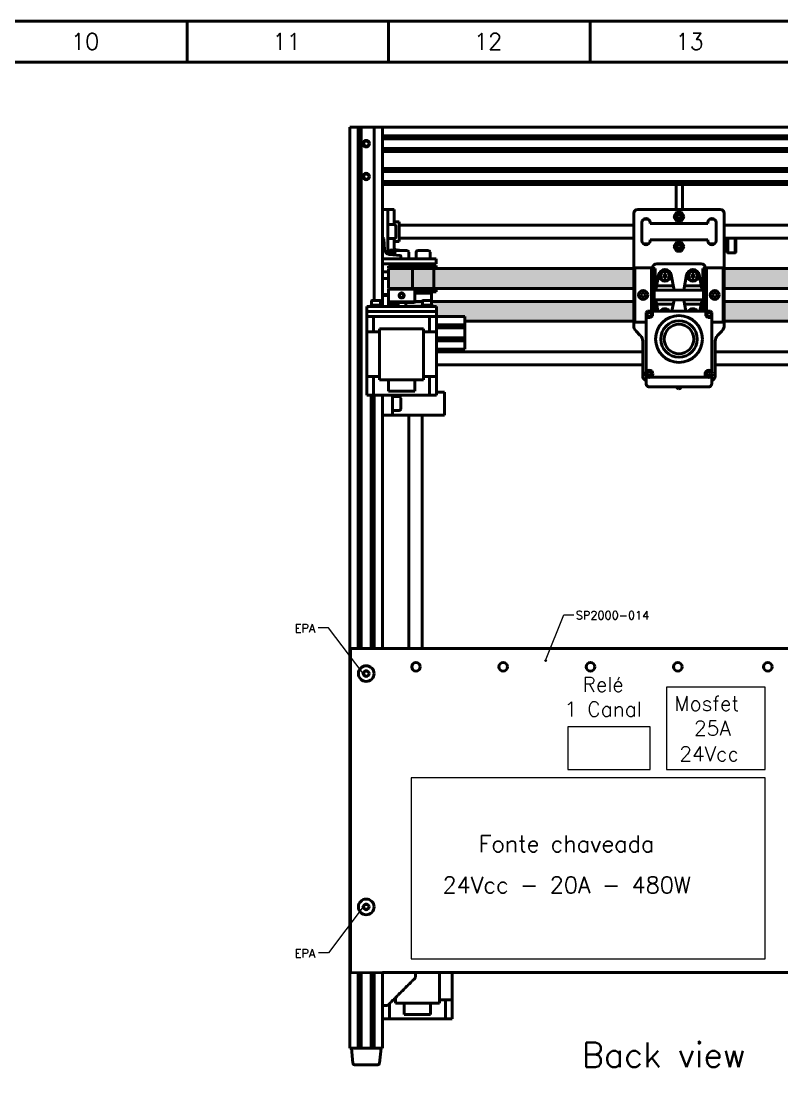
# Model space of a CAD drawing. Extents: x 21664 to 23500, y -5995 to -4166.
# Drawn here: x 22787 to 23249, y -5333 to -4688 of the extents above; entities that cross this region are included whole.
import ezdxf

# ---------------------------------------------------------------- set-up
doc = ezdxf.new("R2010")
doc.units = 0
doc.linetypes.add('DASHED', pattern=[19.05, 12.7, -6.35])
for name, color, linetype, lineweight in [('Cooler', 7, 'Continuous', 50), ('Extrusora', 4, 'Continuous', 50), ('Fixação e Transmissão', 5, 'Continuous', 50), ('Guias', 30, 'Continuous', 50), ('Hotend', 4, 'Continuous', 50), ('Linha tracejada', 254, 'DASHED', 15), ('Perfis e Cantoneiras', 2, 'Continuous', 50), ('Peças Usinadas', 120, 'Continuous', 50)]:
    doc.layers.add(name, color=color, linetype=linetype, lineweight=lineweight)
for name, color, linetype in [('Cotas', 90, 'Continuous'), ('Eletrônico', 7, 'Continuous'), ('Hachura', 9, 'Continuous')]:
    doc.layers.add(name, color=color, linetype=linetype)
doc.layers.add('Motores', color=7, linetype='Continuous', lineweight=50, true_color=0x55ff00)
doc.styles.get("Standard").update_dxf_attribs({"font": 'romans.shx'})

msp = doc.modelspace()

# ---------------------------------------------------------------- hatches: boundary and pattern name
at = {"layer": 'Cotas'}
h = msp.add_hatch(color=256, dxfattribs=at)
h.dxf.hatch_style = 1
h.paths.add_polyline_path([(23106.03, -5076.5, -0.241174), (23105.84, -5076.87, -0.611378), (23105.11, -5076.5, -1), (23106.03, -5076.5)])
h = msp.add_hatch(color=256, dxfattribs=at)
h.dxf.hatch_style = 1
h.paths.add_polyline_path([(22994.21, -5084.38, 0.241174), (22994.4, -5084.75, 0.611378), (22995.13, -5084.38, 1), (22994.21, -5084.38)])
h = msp.add_hatch(color=256, dxfattribs=at)
h.dxf.hatch_style = 1
h.paths.add_polyline_path([(22994.21, -5226.19, -0.241174), (22994.4, -5225.82, -0.611378), (22995.13, -5226.19, -1), (22994.21, -5226.19)])
at = {"layer": 'Peças Usinadas'}
h = msp.add_hatch(color=2, dxfattribs=at)
h.dxf.hatch_style = 1
h.paths.add_polyline_path([(23024.68, -4838.19), (23024.59, -4838.19), (23024.58, -4838.19), (23024.45, -4838.19), (23024.17, -4838.19), (23023.73, -4838.19), (23023.18, -4838.19), (23023.16, -4838.19), (23022.45, -4838.19), (23021.66, -4838.19), (23021.05, -4838.19), (23020.75, -4838.19), (23019.81, -4838.19), (23019.47, -4838.19), (23018.79, -4838.19), (23017.79, -4838.19), (23017.76, -4838.19), (23017.04, -4838.19), (23016.76, -4838.19), (23015.8, -4838.19), (23015.42, -4838.19), (23014.86, -4838.19), (23014.03, -4838.19), (23013.27, -4838.19), (23012.66, -4838.19), (23012.16, -4838.19), (23011.82, -4838.19), (23011.62, -4838.19), (23011.59, -4838.19), (23010.09, -4838.19), (23010.09, -4840.07), (23010.09, -4844.19), (23010.09, -4850.19), (23011.59, -4850.19), (23011.62, -4850.19), (23011.82, -4850.19), (23012.16, -4850.19), (23012.66, -4850.19), (23013.27, -4850.19), (23015.42, -4850.19), (23015.8, -4850.19), (23016.76, -4850.19), (23017.04, -4850.19), (23017.76, -4850.19), (23017.79, -4850.19), (23018.79, -4850.19), (23019.47, -4850.19), (23019.81, -4850.19), (23020.75, -4850.19), (23021.05, -4850.19), (23021.66, -4850.19), (23022.45, -4850.19), (23023.16, -4850.19), (23023.18, -4850.19), (23023.73, -4850.19), (23024.17, -4850.19), (23024.45, -4850.19), (23024.58, -4850.19), (23024.59, -4850.19), (23024.68, -4850.19), (23024.68, -4838.19)])
h = msp.add_hatch(color=50, dxfattribs=at)
h.dxf.hatch_style = 1
h.paths.add_polyline_path([(23024.68, -4838.19), (23023.18, -4838.19), (23023.18, -4850.19), (23024.68, -4850.19), (23024.68, -4838.19)])
h = msp.add_hatch(color=2, dxfattribs=at)
h.dxf.hatch_style = 1
h.paths.add_polyline_path([(23037.68, -4838.19), (23026.09, -4838.19), (23024.68, -4838.19), (23024.68, -4850.19), (23037.68, -4850.19), (23037.68, -4838.19)])
h = msp.add_hatch(color=50, dxfattribs=at)
h.dxf.hatch_style = 1
h.paths.add_polyline_path([(23159.09, -4838.19), (23037.68, -4838.19), (23037.68, -4850.19), (23159.09, -4850.19), (23159.09, -4838.19)])
h = msp.add_hatch(color=2, dxfattribs=at)
h.dxf.hatch_style = 1
h.paths.add_polyline_path([(23159.84, -4838.19), (23159.09, -4838.19), (23159.09, -4850.19), (23159.84, -4850.19), (23159.84, -4838.19)])
h = msp.add_hatch(color=2, dxfattribs=at)
h.dxf.hatch_style = 1
h.paths.add_polyline_path([(23170.59, -4838.19), (23169.84, -4838.19), (23169.84, -4850.19), (23170.59, -4850.19), (23170.59, -4838.19)])
h = msp.add_hatch(color=2, dxfattribs=at)
h.dxf.hatch_style = 1
h.paths.add_polyline_path([(23172.09, -4838.19), (23170.59, -4838.19), (23170.59, -4850.19), (23172.09, -4850.19), (23172.09, -4838.19)])
h = msp.add_hatch(color=2, dxfattribs=at)
h.dxf.hatch_style = 1
h.paths.add_polyline_path([(23202.59, -4838.19), (23201.09, -4838.19), (23201.09, -4850.19), (23202.59, -4850.19), (23202.59, -4838.19)])
h = msp.add_hatch(color=2, dxfattribs=at)
h.dxf.hatch_style = 1
h.paths.add_polyline_path([(23203.34, -4838.19), (23202.59, -4838.19), (23202.59, -4850.19), (23203.34, -4850.19), (23203.34, -4838.19)])
h = msp.add_hatch(color=2, dxfattribs=at)
h.dxf.hatch_style = 1
h.paths.add_polyline_path([(23214.09, -4838.19), (23213.34, -4838.19), (23213.34, -4850.19), (23214.09, -4850.19), (23214.09, -4838.19)])
h = msp.add_hatch(color=2, dxfattribs=at)
h.dxf.hatch_style = 1
h.paths.add_polyline_path([(23336.99, -4838.19), (23214.09, -4838.19), (23214.09, -4850.19), (23336.99, -4850.19), (23336.99, -4838.19)])
h = msp.add_hatch(color=256, dxfattribs=at)
h.dxf.hatch_style = 1
h.paths.add_polyline_path([(23016.09, -4858.69), (23010.39, -4858.69), (23010.18, -4858.48), (23010.18, -4861.19), (23015.59, -4861.19), (23015.59, -4860.97, 0.107793), (23016.09, -4858.69)])
h = msp.add_hatch(color=256, dxfattribs=at)
h.dxf.hatch_style = 1
h.paths.add_polyline_path([(23030.84, -4858.19), (23026.18, -4858.19), (23026.09, -4858.19), (23026.09, -4858.39), (23025.79, -4858.69), (23020.59, -4858.68), (23020.59, -4858.74), (23020.59, -4861.19), (23030.49, -4861.19), (23030.49, -4860.49), (23030.84, -4860.49), (23030.84, -4858.19)])
h = msp.add_hatch(color=256, dxfattribs=at)
h.dxf.hatch_style = 1
h.paths.add_polyline_path([(23159.09, -4858.19), (23036.34, -4858.19), (23036.34, -4860.49), (23036.69, -4860.49), (23036.69, -4861.19), (23039.24, -4861.19), (23039.24, -4864.19), (23039.24, -4867.19), (23056.59, -4867.19), (23056.59, -4870.19), (23159.09, -4870.19), (23159.09, -4858.19)])
h = msp.add_hatch(color=256, dxfattribs=at)
h.dxf.hatch_style = 1
h.paths.add_polyline_path([(23159.84, -4858.19), (23159.09, -4858.19), (23159.09, -4870.19), (23159.84, -4870.19), (23159.84, -4858.19)])
h = msp.add_hatch(color=256, dxfattribs=at)
h.dxf.hatch_style = 1
h.paths.add_polyline_path([(23170.59, -4858.19), (23169.84, -4858.19), (23169.84, -4864.11), (23170.44, -4864.11), (23170.59, -4864.11), (23170.59, -4858.19)])
h = msp.add_hatch(color=256, dxfattribs=at)
h.dxf.hatch_style = 1
h.paths.add_polyline_path([(23172.09, -4858.19), (23170.59, -4858.19), (23170.59, -4864.11), (23172.09, -4864.11), (23172.09, -4858.19)])
h = msp.add_hatch(color=256, dxfattribs=at)
h.dxf.hatch_style = 1
h.paths.add_polyline_path([(23202.59, -4858.19), (23201.09, -4858.19), (23201.09, -4864.11), (23202.59, -4864.11), (23202.59, -4858.19)])
h = msp.add_hatch(color=256, dxfattribs=at)
h.dxf.hatch_style = 1
h.paths.add_polyline_path([(23203.34, -4858.19), (23202.59, -4858.19), (23202.59, -4864.11), (23202.93, -4864.11), (23203.34, -4864.11), (23203.34, -4858.19)])
h = msp.add_hatch(color=256, dxfattribs=at)
h.dxf.hatch_style = 1
h.paths.add_polyline_path([(23214.09, -4858.19), (23213.34, -4858.19), (23213.34, -4870.19), (23214.09, -4870.19), (23214.09, -4858.19)])
h = msp.add_hatch(color=256, dxfattribs=at)
h.dxf.hatch_style = 1
h.paths.add_polyline_path([(23335.49, -4858.19), (23214.09, -4858.19), (23214.09, -4870.19), (23285.79, -4870.19), (23335.49, -4870.19), (23335.49, -4858.19)])

# ---------------------------------------------------------------- linework, layer by layer
at = {"layer": 'Cooler'}
for p, q in [((23166.59, -4864.91), (23167.39, -4864.11)), ((23166.59, -4864.91), (23166.59, -4901.02)), ((23166.59, -4867.96), (23169.34, -4867.96)), ((23167.39, -4864.11), (23205.79, -4864.11)), ((23169.34, -4867.96), (23170.44, -4866.86)), ((23170.44, -4866.86), (23170.44, -4864.11)), ((23202.93, -4866.86), (23202.93, -4864.11)), ((23204.03, -4867.96), (23202.93, -4866.86)), ((23206.59, -4867.96), (23204.03, -4867.96)), ((23205.79, -4864.11), (23206.59, -4864.91)), ((23206.59, -4864.91), (23206.59, -4901.02)), ((23166.59, -4900.26), (23167.35, -4900.26)), ((23206.59, -4900.26), (23205.83, -4900.26)), ((23166.59, -4903.35), (23166.59, -4908.11)), ((23169.68, -4904.11), (23203.5, -4904.11)), ((23170.44, -4903.35), (23170.44, -4904.11)), ((23202.93, -4903.62), (23202.93, -4904.11)), ((23206.59, -4903.35), (23206.59, -4908.11)), ((23168.59, -4910.11), (23204.59, -4910.11))]:
    msp.add_line(p, q, dxfattribs=at)
for centre, radius in [((23168.51, -4866.04), 1.32), ((23186.59, -4880.97), 14.22), ((23204.85, -4866.04), 1.32), ((23186.59, -4880.97), 11.09), ((23186.59, -4880.97), 8.93)]:
    msp.add_circle(centre, radius, dxfattribs=at)
for centre, start, end in [((23168.59, -4908.11), 180, 270), ((23204.59, -4908.11), 270, 360)]:
    msp.add_arc(centre, 2, start, end, dxfattribs=at)
at = {"layer": 'Cotas'}
for p, q in [((23105.57, -5076.5), (23116.55, -5048.58)), ((23116.55, -5048.58), (23122.72, -5048.58)), ((22973.69, -5056.46), (22967.51, -5056.46)), ((22994.67, -5084.38), (22973.69, -5056.46)), ((22994.67, -5226.19), (22973.69, -5254.12)), ((22973.69, -5254.12), (22967.52, -5254.12))]:
    msp.add_line(p, q, dxfattribs=at)
for centre in [(23105.57, -5076.5), (22994.67, -5084.38), (22994.67, -5226.19)]:
    msp.add_circle(centre, 0.458, dxfattribs=at)
at = {"layer": 'Eletrônico', "flags": 128}
for points in [[(23179, -5142.69), (23239, -5142.69), (23239, -5092.69), (23179, -5092.69)], [(23119, -5142.69), (23169, -5142.69), (23169, -5116.69), (23119, -5116.69)], [(23239, -5257.69), (23239, -5147.69), (23024, -5147.69), (23024, -5257.69)]]:
    msp.add_lwpolyline(points, close=True, dxfattribs=at)
at = {"layer": 'Extrusora'}
for p, q in [((23214.59, -4822.09), (23214.09, -4825.71)), ((23214.97, -4821.95), (23214.34, -4826.56)), ((23214.86, -4822.78), (23214.49, -4822.78)), ((23215.92, -4822.09), (23215.28, -4826.7)), ((23215.92, -4822.78), (23215.82, -4822.78)), ((23215.94, -4823.88), (23215.94, -4819.69)), ((23216.22, -4819.69), (23216.22, -4823.88)), ((23220.81, -4819.69), (23220.81, -4823.88)), ((23221.09, -4819.69), (23221.09, -4823.88)), ((23214.55, -4824.98), (23214.19, -4824.98)), ((23215.92, -4824.98), (23215.52, -4824.98)), ((23215.94, -4823.88), (23215.94, -4828.32)), ((23215.94, -4828.32), (23216.22, -4828.6)), ((23216.22, -4828.6), (23216.22, -4823.88)), ((23216.22, -4828.6), (23220.81, -4828.6)), ((23220.81, -4828.6), (23220.81, -4823.88)), ((23220.81, -4828.6), (23221.09, -4828.32)), ((23221.09, -4828.32), (23221.09, -4823.88))]:
    msp.add_line(p, q, dxfattribs=at)
for centre, start, end in [((23214.13, -4821.95), 342.91172, 94.78549), ((23215.46, -4821.95), 342.91172, 179.67832), ((23214.8, -4826.7), 163.09122, 0.05969)]:
    msp.add_arc(centre, 0.482, start, end, dxfattribs=at)
at = {"layer": 'Fixação e Transmissão'}
for p, q in [((22995.72, -4760.69), (22994.85, -4762.19)), ((22995.72, -4763.69), (22994.85, -4762.19)), ((22997.45, -4760.69), (22998.32, -4762.19)), ((22997.45, -4763.69), (22998.32, -4762.19)), ((22995.72, -4780.69), (22994.85, -4782.19)), ((22995.72, -4783.69), (22994.85, -4782.19)), ((22997.45, -4780.69), (22998.32, -4782.19)), ((22997.45, -4783.69), (22998.32, -4782.19)), ((23013.68, -4802.19), (23006.59, -4802.19)), ((23009.68, -4802.19), (23009.68, -4829.36)), ((23013.68, -4802.19), (23013.68, -4811.44)), ((23016.68, -4809.69), (23013.68, -4809.69)), ((23016.68, -4809.69), (23016.68, -4821.69)), ((23185, -4803.83), (23183.41, -4806.59)), ((23185, -4809.34), (23183.41, -4806.59)), ((23185, -4809.34), (23185, -4809.34)), ((23188.17, -4803.83), (23189.76, -4806.59)), ((23188.17, -4809.34), (23189.76, -4806.59)), ((23009.68, -4811.44), (23013.68, -4811.44)), ((23014.68, -4812.44), (23014.68, -4818.94)), ((23013.68, -4819.94), (23009.68, -4819.94)), ((23013.68, -4819.94), (23013.68, -4826.49)), ((23016.68, -4821.69), (23013.68, -4821.69)), ((23185, -4822.03), (23183.41, -4824.79)), ((23185, -4822.03), (23185, -4822.03)), ((23188.17, -4822.03), (23189.76, -4824.79)), ((23011.03, -4826.89), (23010.6, -4827.13)), ((23010.6, -4827.13), (23010.6, -4829.54)), ((23016.53, -4826.89), (23011.03, -4826.89)), ((23011.03, -4826.89), (23012.19, -4827.13)), ((23012.19, -4827.13), (23013.78, -4826.89)), ((23012.19, -4827.13), (23012.19, -4829.54)), ((23012.78, -4826.49), (23012.38, -4826.89)), ((23014.78, -4826.49), (23012.78, -4826.49)), ((23015.36, -4827.13), (23013.78, -4826.89)), ((23013.93, -4828.19), (23013.93, -4829.86)), ((23014.78, -4826.49), (23015.18, -4826.89)), ((23021.43, -4827.19), (23014.93, -4827.19)), ((23016.53, -4826.89), (23015.36, -4827.13)), ((23015.36, -4827.13), (23015.36, -4827.19)), ((23016.53, -4826.89), (23016.95, -4827.13)), ((23016.95, -4827.13), (23016.95, -4827.19)), ((23022.43, -4832.19), (23022.43, -4828.19)), ((23026.93, -4828.19), (23026.93, -4832.19)), ((23034.43, -4827.19), (23027.93, -4827.19)), ((23035.43, -4832.19), (23035.43, -4828.19)), ((23185, -4827.54), (23183.41, -4824.79)), ((23188.17, -4827.54), (23189.76, -4824.79)), ((23011.63, -4829.66), (23012.19, -4829.54)), ((23012.19, -4829.54), (23013.78, -4829.79)), ((23013.93, -4829.79), (23013.1, -4829.79)), ((23013.93, -4829.76), (23013.78, -4829.79)), ((23017.68, -4832.19), (23022.43, -4832.19)), ((23026.93, -4832.19), (23035.43, -4832.19)), ((23006.59, -4840.07), (23010.09, -4840.07)), ((23010.09, -4837.69), (23010.09, -4836.69)), ((23011.59, -4837.69), (23011.59, -4838.19)), ((23011.62, -4837.69), (23011.62, -4838.19)), ((23011.82, -4837.69), (23011.82, -4838.19)), ((23012.16, -4837.69), (23012.16, -4838.19)), ((23012.66, -4837.69), (23012.66, -4838.19)), ((23013.27, -4837.69), (23013.27, -4838.19)), ((23014.03, -4837.69), (23014.03, -4838.19)), ((23014.86, -4837.69), (23014.86, -4838.19)), ((23015.42, -4837.69), (23015.42, -4838.19)), ((23015.8, -4837.69), (23015.8, -4838.19)), ((23016.76, -4837.69), (23016.76, -4838.19)), ((23017.04, -4837.69), (23017.04, -4838.19)), ((23017.76, -4837.69), (23017.76, -4838.19)), ((23017.79, -4837.69), (23017.79, -4838.19)), ((23018.79, -4837.69), (23018.79, -4838.19)), ((23019.47, -4837.69), (23019.47, -4838.19)), ((23019.81, -4837.69), (23019.81, -4838.19)), ((23020.75, -4837.69), (23020.75, -4838.19)), ((23021.05, -4837.69), (23021.05, -4838.19)), ((23021.66, -4837.69), (23021.66, -4838.19)), ((23022.45, -4837.69), (23022.45, -4838.19)), ((23023.18, -4836.69), (23023.18, -4836.19)), ((23023.73, -4837.69), (23023.73, -4838.19)), ((23024.17, -4837.69), (23024.17, -4838.19)), ((23024.45, -4837.69), (23024.45, -4838.19)), ((23024.58, -4837.69), (23024.58, -4838.19)), ((23024.59, -4837.69), (23024.59, -4838.19)), ((23024.68, -4837.69), (23024.68, -4850.69)), ((23026.09, -4837.69), (23026.09, -4836.69)), ((23037.68, -4837.69), (23037.68, -4850.69)), ((23039.18, -4837.69), (23039.18, -4836.19)), ((23177.56, -4841.67), (23177.03, -4842.59)), ((23178.61, -4841.67), (23179.14, -4842.59)), ((23194.56, -4841.67), (23194.03, -4842.59)), ((23195.61, -4841.67), (23196.14, -4842.59)), ((23010.09, -4844.19), (23006.59, -4844.19)), ((23010.09, -4844.19), (23006.59, -4844.19)), ((23177.56, -4843.5), (23177.03, -4842.59)), ((23178.61, -4843.5), (23179.14, -4842.59)), ((23180.84, -4844.18), (23180.84, -4844.18)), ((23192.33, -4844.18), (23192.33, -4844.18)), ((23194.56, -4843.5), (23194.03, -4842.59)), ((23195.61, -4843.5), (23196.14, -4842.59)), ((23006.59, -4853.94), (23010.09, -4853.94)), ((23006.59, -4854.44), (23010.09, -4854.44)), ((23010.09, -4850.69), (23010.09, -4858.39)), ((23010.09, -4850.69), (23026.09, -4850.69)), ((23011.59, -4850.19), (23011.59, -4850.69)), ((23011.62, -4850.19), (23011.62, -4850.69)), ((23011.82, -4850.19), (23011.82, -4850.69)), ((23012.16, -4850.19), (23012.16, -4850.69)), ((23012.66, -4850.19), (23012.66, -4850.69)), ((23013.27, -4850.19), (23013.27, -4850.69)), ((23015.42, -4850.19), (23015.42, -4850.69)), ((23015.8, -4850.19), (23015.8, -4850.69)), ((23016.76, -4850.19), (23016.76, -4850.69)), ((23017.04, -4850.19), (23017.04, -4850.69)), ((23017.76, -4850.19), (23017.76, -4850.69)), ((23017.79, -4850.19), (23017.79, -4850.69)), ((23018.08, -4853.26), (23018.05, -4853.26)), ((23018.79, -4850.19), (23018.79, -4850.69)), ((23019.47, -4850.19), (23019.47, -4850.69)), ((23019.81, -4850.19), (23019.81, -4850.69)), ((23020.75, -4850.19), (23020.75, -4850.69)), ((23021.05, -4850.19), (23021.05, -4850.69)), ((23021.66, -4850.19), (23021.66, -4850.69)), ((23022.45, -4850.19), (23022.45, -4850.69)), ((23023.16, -4850.19), (23023.16, -4850.69)), ((23023.73, -4850.19), (23023.73, -4850.69)), ((23024.17, -4850.19), (23024.17, -4850.69)), ((23024.45, -4850.19), (23024.45, -4850.69)), ((23024.58, -4850.19), (23024.58, -4850.69)), ((23024.59, -4850.19), (23024.59, -4850.69)), ((23026.09, -4850.69), (23026.09, -4858.39)), ((23039.18, -4852.19), (23039.18, -4850.69)), ((23164.11, -4852.94), (23163.39, -4854.19)), ((23164.11, -4855.44), (23163.39, -4854.19)), ((23165.56, -4852.94), (23166.28, -4854.19)), ((23165.56, -4855.44), (23166.28, -4854.19)), ((23207.61, -4852.94), (23206.89, -4854.19)), ((23207.61, -4855.44), (23206.89, -4854.19)), ((23209.06, -4852.94), (23209.78, -4854.19)), ((23209.06, -4855.44), (23209.78, -4854.19)), ((23005.34, -4860.49), (22999.84, -4860.49)), ((23004.84, -4857.49), (23000.34, -4857.49)), ((23002.59, -4861.19), (23002.4, -4860.49)), ((23002.77, -4861.19), (23002.59, -4860.49)), ((23010.39, -4858.69), (23010.09, -4858.39)), ((23025.79, -4858.69), (23026.09, -4858.39)), ((23026.18, -4857.69), (23026.18, -4856.19)), ((23036.34, -4860.49), (23030.84, -4860.49)), ((23035.84, -4857.49), (23031.34, -4857.49)), ((23033.59, -4861.19), (23033.4, -4860.49)), ((23033.77, -4861.19), (23033.59, -4860.49)), ((23180.84, -4864.2), (23180.84, -4864.2)), ((23192.33, -4864.2), (23192.33, -4864.2)), ((23167.93, -4901.19), (23167.36, -4902.19)), ((23167.93, -4903.19), (23167.36, -4902.19)), ((23169.09, -4901.19), (23169.66, -4902.19)), ((23169.09, -4903.19), (23169.66, -4902.19)), ((23204.08, -4901.19), (23203.51, -4902.19)), ((23204.08, -4903.19), (23203.51, -4902.19)), ((23205.24, -4901.19), (23205.81, -4902.19)), ((23205.24, -4903.19), (23205.81, -4902.19)), ((23012.59, -4915.95), (23016.59, -4915.95)), ((23017.59, -4916.95), (23017.59, -4923.45)), ((23016.59, -4924.45), (23012.59, -4924.45)), ((22995.72, -5082.87), (22994.86, -5084.37)), ((22995.72, -5085.87), (22994.86, -5084.37)), ((22995.72, -5085.87), (22995.72, -5085.87)), ((22997.45, -5082.87), (22998.32, -5084.37)), ((22997.45, -5085.87), (22998.32, -5084.37)), ((22995.72, -5224.69), (22994.85, -5226.19)), ((22995.72, -5227.69), (22994.85, -5226.19)), ((22995.72, -5227.69), (22995.72, -5227.69)), ((22997.45, -5224.69), (22998.32, -5226.19)), ((22997.45, -5227.69), (22998.32, -5226.19))]:
    msp.add_line(p, q, dxfattribs=at)
at = {"layer": 'Fixação e Transmissão', "ltscale": 0.1}
for p, q in [((22997.45, -4760.69), (22995.72, -4760.69)), ((22997.45, -4763.69), (22995.72, -4763.69)), ((22997.45, -4780.69), (22995.72, -4780.69)), ((22997.45, -4783.69), (22995.72, -4783.69)), ((23188.17, -4803.83), (23185, -4803.83)), ((23188.17, -4809.34), (23185, -4809.34)), ((23188.17, -4822.03), (23185, -4822.03)), ((23188.17, -4827.54), (23185, -4827.54)), ((23178.61, -4841.67), (23177.56, -4841.67)), ((23195.61, -4841.67), (23194.56, -4841.67)), ((23178.61, -4843.5), (23177.56, -4843.5)), ((23195.61, -4843.5), (23194.56, -4843.5)), ((23165.56, -4852.94), (23164.11, -4852.94)), ((23209.06, -4852.94), (23207.61, -4852.94)), ((22999.84, -4860.49), (22999.84, -4857.99)), ((23005.34, -4860.49), (23005.34, -4857.99)), ((23030.84, -4860.49), (23030.84, -4857.99)), ((23036.34, -4860.49), (23036.34, -4857.99)), ((23165.56, -4855.44), (23164.11, -4855.44)), ((23209.06, -4855.44), (23207.61, -4855.44)), ((23169.09, -4901.19), (23167.93, -4901.19)), ((23169.09, -4903.19), (23167.93, -4903.19)), ((23204.08, -4901.19), (23205.24, -4901.19)), ((23204.08, -4903.19), (23205.24, -4903.19)), ((23006.59, -4927.2), (23006.59, -4915.19)), ((23012.59, -4927.2), (23012.59, -4915.19)), ((23044.08, -4913.2), (23039.24, -4913.2)), ((23044.09, -4927.2), (23044.09, -4913.2)), ((23044.09, -4927.2), (23006.59, -4927.2)), ((22997.45, -5082.87), (22995.72, -5082.87)), ((22997.45, -5085.87), (22995.72, -5085.87)), ((22997.45, -5224.69), (22995.72, -5224.69)), ((22997.45, -5227.69), (22995.72, -5227.69))]:
    msp.add_line(p, q, dxfattribs=at)
at = {"layer": 'Fixação e Transmissão', "color": 7}
for p, q in [((23023.18, -4835.19), (23013.18, -4835.19)), ((23036.18, -4835.19), (23026.18, -4835.19)), ((23036.18, -4836.19), (23026.18, -4836.19)), ((23036.18, -4852.19), (23026.18, -4852.19)), ((23036.18, -4853.19), (23026.18, -4853.19))]:
    msp.add_line(p, q, dxfattribs=at)
at = {"layer": 'Fixação e Transmissão', "color": 7, "ltscale": 0.1}
for p, q in [((23026.18, -4835.19), (23026.18, -4836.19)), ((23036.18, -4835.19), (23036.18, -4836.19)), ((23026.18, -4853.19), (23026.18, -4852.19)), ((23026.18, -4858.19), (23026.18, -4853.19)), ((23036.18, -4853.19), (23036.18, -4852.19)), ((23036.18, -4857.62), (23036.18, -4853.19))]:
    msp.add_line(p, q, dxfattribs=at)
at = {"layer": 'Fixação e Transmissão', "flags": 128}
for points in [[(23026.09, -4836.69), (23010.09, -4836.69)], [(23026.09, -4837.69), (23010.09, -4837.69)], [(23039.18, -4836.19), (23023.18, -4836.19)], [(23039.18, -4837.69), (23026.09, -4837.69)], [(23039.18, -4850.69), (23023.18, -4850.69)], [(23039.18, -4852.19), (23026.09, -4852.19)], [(23026.18, -4856.19), (23026.09, -4856.19)], [(23026.18, -4857.69), (23026.09, -4857.69)]]:
    msp.add_lwpolyline(points, dxfattribs=at)
for points in [[(23005.69, -4861.19), (22999.49, -4861.19), (22999.49, -4860.49), (23005.69, -4860.49)], [(23036.69, -4861.19), (23030.49, -4861.19), (23030.49, -4860.49), (23036.69, -4860.49)]]:
    msp.add_lwpolyline(points, close=True, dxfattribs=at)
at = {"layer": 'Fixação e Transmissão'}
for centre, radius in [((22996.59, -4762.19), 1.73), ((22996.59, -4782.19), 1.73), ((23186.59, -4806.59), 2.75), ((23186.59, -4806.59), 1.2), ((23186.59, -4824.79), 2.75), ((23186.59, -4824.79), 1.2), ((23178.09, -4842.59), 2.75), ((23195.09, -4842.59), 2.75), ((23164.84, -4854.19), 2.75), ((23208.34, -4854.19), 2.75), ((23168.51, -4902.19), 2.25), ((23204.66, -4902.19), 2.25), ((22996.59, -5084.37), 4.75), ((22996.59, -5084.37), 1.73), ((22996.59, -5226.19), 4.75), ((22996.59, -5226.19), 1.73)]:
    msp.add_circle(centre, radius, dxfattribs=at)
for centre, radius, start, end in [((23013.68, -4812.44), 1, 0, 90), ((23013.68, -4818.94), 1, 270, 360), ((23014.93, -4828.19), 1, 90, 180), ((23021.43, -4828.19), 1, 360, 90), ((23027.93, -4828.19), 1, 90, 180), ((23034.43, -4828.19), 1, 0, 90), ((23000.34, -4857.99), 0.5, 90, 180), ((23004.84, -4857.99), 0.5, 0, 90), ((23031.34, -4857.99), 0.5, 90, 180), ((23035.84, -4857.99), 0.5, 0, 90), ((23178.09, -4865.79), 2.75, 37.48177, 142.51823), ((23195.09, -4865.79), 2.75, 37.48177, 142.51823), ((23016.59, -4916.95), 1, 0, 90), ((23016.59, -4923.45), 1, 270, 360)]:
    msp.add_arc(centre, radius, start, end, dxfattribs=at)
for points, degree, knots in [([(23019.61, -4854.49), (23019.61, -4854.68), (23019.57, -4854.87), (23019.5, -4855.06), (23019.42, -4855.25), (23019.32, -4855.42), (23019.19, -4855.56), (23019.06, -4855.7), (23018.89, -4855.81), (23018.71, -4855.89), (23018.52, -4855.97), (23018.33, -4856.01), (23018.13, -4856.02), (23017.94, -4856.02), (23017.74, -4855.98), (23017.55, -4855.9), (23017.36, -4855.83), (23017.19, -4855.72), (23017.05, -4855.58), (23016.91, -4855.44), (23016.79, -4855.27), (23016.71, -4855.09), (23016.63, -4854.9), (23016.59, -4854.71), (23016.59, -4854.52), (23016.58, -4854.12), (23016.74, -4853.71), (23017.01, -4853.42), (23017.29, -4853.14), (23017.69, -4852.96), (23018.09, -4852.95), (23018.28, -4852.95), (23018.49, -4852.99), (23018.68, -4853.07), (23018.87, -4853.14), (23019.03, -4853.25), (23019.17, -4853.39), (23019.3, -4853.53), (23019.41, -4853.69), (23019.49, -4853.88), (23019.57, -4854.08), (23019.61, -4854.28), (23019.61, -4854.49)], 3, [0, 0, 0, 0, 0.060859, 0.060859, 0.060859, 0.123355, 0.123355, 0.123355, 0.185855, 0.185855, 0.185855, 0.248355, 0.248355, 0.248355, 0.310855, 0.310855, 0.310855, 0.373355, 0.373355, 0.373355, 0.435855, 0.435855, 0.435855, 0.496793, 0.496793, 0.496793, 0.621711, 0.621711, 0.621711, 0.746711, 0.746711, 0.746711, 0.810851, 0.810851, 0.810851, 0.873355, 0.873355, 0.873355, 0.935855, 0.935855, 0.935855, 1, 1, 1, 1]), ([(23018.08, -4853.26), (23018.04, -4853.26), (23018, -4853.26), (23017.95, -4853.26), (23017.89, -4853.27), (23017.83, -4853.28), (23017.76, -4853.3), (23017.61, -4853.34), (23017.44, -4853.41), (23017.28, -4853.55), (23017.2, -4853.62), (23017.12, -4853.71), (23017.06, -4853.8), (23017, -4853.88), (23016.96, -4853.97), (23016.93, -4854.05), (23016.87, -4854.2), (23016.85, -4854.33), (23016.84, -4854.45), (23016.84, -4854.58), (23016.85, -4854.7), (23016.9, -4854.85), (23016.95, -4855), (23017.04, -4855.18), (23017.18, -4855.32), (23017.31, -4855.47), (23017.49, -4855.57), (23017.64, -4855.63), (23017.81, -4855.7), (23017.96, -4855.71), (23018.08, -4855.71)], 3, [0.249688, 0.249688, 0.249688, 0.249688, 0.274684, 0.274684, 0.274684, 0.30593, 0.30593, 0.30593, 0.368422, 0.368422, 0.368422, 0.399672, 0.399672, 0.399672, 0.430921, 0.430921, 0.430921, 0.493421, 0.493421, 0.493421, 0.555921, 0.555921, 0.555921, 0.618421, 0.618421, 0.618421, 0.680921, 0.680921, 0.680921, 0.750064, 0.750064, 0.750064, 0.750064]), ([(23019.28, -4854.49), (23019.28, -4854.37), (23019.27, -4854.26), (23019.23, -4854.12), (23019.18, -4853.97), (23019.09, -4853.8), (23018.96, -4853.65), (23018.89, -4853.57), (23018.81, -4853.5), (23018.72, -4853.45), (23018.64, -4853.4), (23018.56, -4853.36), (23018.49, -4853.33), (23018.33, -4853.27), (23018.18, -4853.26), (23018.08, -4853.26)], 3, [0, 0, 0, 0, 0.059375, 0.059375, 0.059375, 0.11875, 0.11875, 0.11875, 0.149922, 0.149922, 0.149922, 0.181094, 0.181094, 0.181094, 0.249688, 0.249688, 0.249688, 0.249688]), ([(23018.08, -4855.71), (23018.17, -4855.71), (23018.27, -4855.71), (23018.4, -4855.67), (23018.54, -4855.63), (23018.71, -4855.55), (23018.87, -4855.42), (23018.95, -4855.34), (23019.02, -4855.25), (23019.08, -4855.16), (23019.14, -4855.07), (23019.18, -4854.99), (23019.21, -4854.9), (23019.27, -4854.74), (23019.28, -4854.61), (23019.28, -4854.49)], 3, [0.750064, 0.750064, 0.750064, 0.750064, 0.805921, 0.805921, 0.805921, 0.868421, 0.868421, 0.868421, 0.901316, 0.901316, 0.901316, 0.934211, 0.934211, 0.934211, 0.999999, 0.999999, 0.999999, 0.999999]), ([(23010.39, -4858.69), (23010.58, -4858.69), (23011.15, -4858.69), (23012.07, -4858.69), (23013.28, -4858.69), (23014.74, -4858.69), (23016.37, -4858.69), (23018.09, -4858.69), (23019.8, -4858.69), (23021.43, -4858.69), (23022.89, -4858.69), (23024.11, -4858.69), (23025.02, -4858.69), (23025.59, -4858.69), (23025.79, -4858.69)], 1, [0.911063, 0.911063, 1.13546, 1.35986, 1.58426, 1.80866, 2.03306, 2.25746, 2.48186, 2.70626, 2.93066, 3.15506, 3.37946, 3.60386, 3.82826, 4.05266, 4.05266]), ([(23026.09, -4858.39), (23026.07, -4858.39), (23026.02, -4858.39), (23025.93, -4858.39), (23025.82, -4858.39), (23025.67, -4858.39), (23025.48, -4858.39), (23025.27, -4858.39), (23025.03, -4858.39), (23024.75, -4858.39), (23024.45, -4858.39), (23024.12, -4858.39), (23023.77, -4858.39), (23023.39, -4858.39), (23022.99, -4858.39)], 1, [2.23053, 2.23053, 2.29561, 2.36068, 2.42576, 2.49083, 2.55591, 2.62099, 2.68606, 2.75114, 2.81621, 2.88129, 2.94636, 3.01144, 3.07652, 3.14159, 3.14159])]:
    msp.add_open_spline(points, degree=degree, knots=knots, dxfattribs=at)
msp.add_open_spline([(23022.99, -4858.39), (23022.46, -4858.39), (23021.92, -4858.39), (23021.34, -4858.39), (23020.76, -4858.39), (23020.15, -4858.39), (23019.53, -4858.39), (23018.27, -4858.39), (23016.99, -4858.39), (23016.37, -4858.39), (23015.75, -4858.39), (23015.16, -4858.39), (23014.57, -4858.39), (23014.02, -4858.39), (23013.47, -4858.39), (23012.98, -4858.39), (23012.49, -4858.39), (23012.07, -4858.39), (23011.66, -4858.39), (23011.32, -4858.39), (23010.98, -4858.39), (23010.74, -4858.39), (23010.49, -4858.39), (23010.34, -4858.39), (23010.19, -4858.39), (23010.14, -4858.39), (23010.09, -4858.39)], degree=2, dxfattribs=at)
at = {"layer": 'Guias'}
for p, q in [((23168.09, -4808.19), (23165.09, -4808.19)), ((23208.09, -4808.19), (23205.09, -4808.19)), ((23164.09, -4810.19), (23164.09, -4815.69)), ((23164.09, -4821.19), (23164.09, -4815.69)), ((23209.09, -4821.19), (23209.09, -4810.19)), ((23168.09, -4823.19), (23165.09, -4823.19)), ((23208.09, -4823.19), (23205.09, -4823.19))]:
    msp.add_line(p, q, dxfattribs=at)
at = {"layer": 'Hachura'}
for centre, start, end in [((23186.59, -4806.59), 81.34997, 18.09247), ((23186.59, -4824.79), 341.90753, 278.65003)]:
    msp.add_arc(centre, 1.5, start, end, dxfattribs=at)
at = {"layer": 'Hotend'}
for p, q in [((23005.59, -5312.19), (22987.59, -5312.19)), ((22987.59, -5312.19), (22988.5, -5321.29)), ((23005.59, -5312.19), (23004.68, -5321.29)), ((23003.68, -5322.19), (22989.49, -5322.19))]:
    msp.add_line(p, q, dxfattribs=at)
for centre, radius, start, end in [((23187.42, -4908.43), 2.88, 215.7117, 253.0677), ((23185.75, -4908.43), 2.88, 286.9323, 324.2883), ((22989.49, -5321.19), 1, 185.71059, 270), ((23003.68, -5321.19), 1, 270, 354.28941)]:
    msp.add_arc(centre, radius, start, end, dxfattribs=at)
at = {"layer": 'Linha tracejada'}
for p, q in [((23012.78, -4826.49), (23012.78, -4826.89)), ((23014.78, -4826.49), (23014.78, -4826.89))]:
    msp.add_line(p, q, dxfattribs=at)
at = {"layer": 'Motores'}
for p, q in [((23020.59, -4858.74), (23020.59, -4861.19)), ((22996.94, -4876.69), (22996.94, -4867.19)), ((22996.94, -4867.19), (23001.05, -4867.19)), ((23001.05, -4876.69), (23001.05, -4867.19)), ((23001.05, -4867.19), (23035.12, -4867.19)), ((23039.24, -4867.19), (23035.12, -4867.19)), ((23035.12, -4867.19), (23035.12, -4876.69)), ((23039.24, -4867.19), (23039.24, -4915.19)), ((23039.24, -4870.19), (23039.24, -4876.69)), ((22996.94, -4876.69), (22996.94, -4903.69)), ((23001.05, -4876.69), (22996.94, -4876.69)), ((23004.76, -4876.69), (23001.05, -4876.69)), ((23004.76, -4874.69), (23031.42, -4874.69)), ((23004.76, -4905.69), (23004.76, -4874.69)), ((23031.42, -4874.69), (23031.42, -4905.69)), ((23035.12, -4876.69), (23031.42, -4876.69)), ((23035.12, -4876.69), (23039.24, -4876.69)), ((23039.24, -4876.69), (23039.24, -4888.69)), ((23039.24, -4888.69), (23039.24, -4876.69)), ((22996.94, -4915.19), (22996.94, -4903.69)), ((23001.05, -4903.69), (22996.94, -4903.69)), ((23004.76, -4903.69), (23001.05, -4903.69)), ((23001.05, -4903.69), (23001.05, -4915.19)), ((23010.09, -4905.69), (23004.76, -4905.69)), ((23026.09, -4905.69), (23010.09, -4905.69)), ((23010.09, -4905.69), (23010.09, -4912.69)), ((23026.09, -4912.69), (23026.09, -4905.69)), ((23031.42, -4905.69), (23026.09, -4905.69)), ((23035.12, -4903.69), (23031.42, -4903.69)), ((23035.12, -4915.19), (23035.12, -4903.69)), ((23035.12, -4903.69), (23039.24, -4903.69)), ((23010.09, -4912.69), (23026.09, -4912.69)), ((22996.94, -4915.19), (23001.05, -4915.19)), ((23001.05, -4915.19), (23035.12, -4915.19)), ((23039.24, -4915.19), (23035.12, -4915.19)), ((23041.06, -5284.7), (23041.06, -5266.19)), ((23048.88, -5266.19), (23048.88, -5282.7)), ((23010.7, -5294.2), (23010.7, -5284.97)), ((23013.01, -5282.7), (23014.4, -5282.7)), ((23014.4, -5281.3), (23014.4, -5284.7)), ((23014.4, -5282.7), (23014.4, -5284.7)), ((23014.4, -5282.7), (23014.4, -5284.7)), ((23014.4, -5284.7), (23019.73, -5284.7)), ((23014.4, -5284.7), (23019.73, -5284.7)), ((23014.4, -5284.7), (23019.73, -5284.7)), ((23014.4, -5284.7), (23019.73, -5284.7)), ((23019.73, -5291.7), (23019.73, -5284.7)), ((23019.73, -5284.7), (23035.73, -5284.7)), ((23035.73, -5284.7), (23019.73, -5284.7)), ((23019.73, -5284.7), (23019.73, -5291.7)), ((23035.73, -5284.7), (23035.73, -5291.7)), ((23035.73, -5291.7), (23035.73, -5284.7)), ((23035.73, -5284.7), (23041.06, -5284.7)), ((23035.73, -5284.7), (23041.06, -5284.7)), ((23035.73, -5284.7), (23041.06, -5284.7)), ((23035.73, -5284.7), (23041.06, -5284.7)), ((23041.06, -5284.7), (23041.06, -5282.7)), ((23041.06, -5282.7), (23044.76, -5282.7)), ((23041.06, -5284.7), (23041.06, -5282.7)), ((23041.06, -5282.7), (23044.76, -5282.7)), ((23044.76, -5282.7), (23044.76, -5294.2)), ((23044.76, -5294.2), (23044.76, -5282.7)), ((23044.76, -5282.7), (23048.88, -5282.7)), ((23044.76, -5282.7), (23048.88, -5282.7)), ((23048.88, -5294.2), (23048.88, -5282.7)), ((23048.88, -5282.7), (23048.88, -5294.2)), ((23035.73, -5291.7), (23019.73, -5291.7)), ((23019.73, -5291.7), (23035.73, -5291.7)), ((23006.58, -5294.2), (23010.7, -5294.2)), ((23006.58, -5294.2), (23010.7, -5294.2)), ((23044.76, -5294.2), (23010.7, -5294.2)), ((23010.7, -5294.2), (23044.76, -5294.2)), ((23048.88, -5294.2), (23044.76, -5294.2)), ((23044.76, -5294.2), (23048.88, -5294.2))]:
    msp.add_line(p, q, dxfattribs=at)
msp.add_open_spline([(23015.79, -4860.43), (23015.79, -4860.43)], degree=1, dxfattribs=at)
at = {"layer": 'Perfis e Cantoneiras'}
for p, q in [((22986.59, -4752.19), (23386.59, -4752.19)), ((22986.59, -5312.19), (22986.59, -4752.19)), ((22991.79, -5069.2), (22991.79, -4752.19)), ((22993.59, -5069.2), (22993.59, -4752.19)), ((23001.39, -4857.49), (23001.39, -4752.19)), ((23006.59, -4861.19), (23006.59, -4752.19)), ((23006.59, -4757.39), (23366.59, -4757.39)), ((23006.59, -4759.19), (23366.59, -4759.19)), ((23006.59, -4765.19), (23366.59, -4765.19)), ((23006.59, -4766.99), (23366.59, -4766.99)), ((23006.59, -4777.39), (23366.59, -4777.39)), ((23006.59, -4779.19), (23366.59, -4779.19)), ((23006.59, -4785.19), (23366.59, -4785.19)), ((23006.59, -4786.99), (23366.59, -4786.99)), ((23006.59, -4819.69), (23006.72, -4819.69)), ((23007.22, -4820.14), (23007.8, -4826.83)), ((23006.59, -4832.19), (23017.68, -4832.19)), ((23017.22, -4830.15), (23010.53, -4829.56)), ((23017.68, -4832.19), (23017.68, -4830.64)), ((23172.59, -4851.19), (23174.23, -4842.01)), ((23183.59, -4851.19), (23181.94, -4842.01)), ((23189.59, -4851.19), (23191.23, -4842.01)), ((23200.59, -4851.19), (23198.94, -4842.01)), ((23183.12, -4848.56), (23173.06, -4848.56)), ((23190.06, -4848.56), (23200.12, -4848.56)), ((23172.59, -4851.19), (23183.59, -4851.19)), ((23200.59, -4851.19), (23189.59, -4851.19)), ((23172.59, -4857.19), (23173.83, -4864.11)), ((23172.59, -4857.19), (23183.59, -4857.19)), ((23183.12, -4859.81), (23173.06, -4859.81)), ((23183.59, -4857.19), (23182.35, -4864.11)), ((23189.59, -4857.19), (23190.83, -4864.11)), ((23200.59, -4857.19), (23189.59, -4857.19)), ((23190.06, -4859.81), (23200.12, -4859.81)), ((23200.59, -4857.19), (23199.35, -4864.11)), ((23056.59, -4867.19), (23039.24, -4867.19)), ((23056.59, -4872.39), (23039.24, -4872.39)), ((23056.59, -4874.19), (23039.24, -4874.19)), ((23056.59, -4880.19), (23039.24, -4880.19)), ((23056.59, -4881.99), (23039.24, -4881.99)), ((23056.59, -4887.19), (23039.24, -4887.19)), ((22999.59, -5069.2), (22999.59, -4915.19)), ((23001.39, -5069.2), (23001.39, -4915.19)), ((23006.59, -5069.2), (23006.59, -4927.2)), ((22991.79, -5312.19), (22991.79, -5266.19)), ((22993.59, -5312.19), (22993.59, -5266.19)), ((22999.59, -5312.19), (22999.59, -5266.19)), ((23001.39, -5312.19), (23001.39, -5266.19)), ((23006.59, -5312.19), (23006.59, -5266.19)), ((23006.59, -5266.19), (23346.59, -5266.19)), ((22986.59, -5312.19), (23006.59, -5312.19))]:
    msp.add_line(p, q, dxfattribs=at)
at = {"layer": 'Perfis e Cantoneiras', "color": 7}
for p, q in [((23022.52, -4927.2), (23022.5, -5069.2)), ((23030.52, -4927.2), (23030.5, -5069.2))]:
    msp.add_line(p, q, dxfattribs=at)
at = {"layer": 'Perfis e Cantoneiras', "color": 30}
for p, q in [((23025.59, -5266.19), (23006.59, -5266.19)), ((23006.59, -5266.19), (23006.59, -5285.19)), ((23006.59, -5266.19), (23025.59, -5266.19)), ((23006.59, -5285.19), (23006.59, -5266.19)), ((23026.59, -5269.19), (23026.59, -5266.19)), ((23026.59, -5269.19), (23026.59, -5266.19)), ((23006.59, -5286.19), (23009.59, -5286.19)), ((23006.59, -5286.19), (23009.59, -5286.19))]:
    msp.add_line(p, q, dxfattribs=at)
at = {"layer": 'Perfis e Cantoneiras'}
for centre, radius in [((22996.59, -4762.19), 2), ((22996.59, -4782.19), 2), ((23178.09, -4842.59), 3.26), ((23195.09, -4842.59), 3.26)]:
    msp.add_circle(centre, radius, dxfattribs=at)
for centre, radius, start, end in [((23006.72, -4820.19), 0.5, 5, 90), ((23010.79, -4826.57), 3, 185, 265), ((23017.18, -4830.64), 0.5, 0, 85), ((23178.09, -4842.59), 3.9, 8.44946, 171.55054), ((23195.09, -4842.59), 3.9, 8.44946, 171.55054), ((23178.09, -4865.79), 3.26, 30.92322, 149.07678), ((23195.09, -4865.79), 3.26, 30.92322, 149.07678)]:
    msp.add_arc(centre, radius, start, end, dxfattribs=at)
at = {"layer": 'Perfis e Cantoneiras', "color": 30}
for points, degree in [([(23025.78, -5266.19), (23025.59, -5266.19)], 1), ([(23025.97, -5266.19), (23025.88, -5266.19), (23025.78, -5266.19)], 2), ([(23026.14, -5266.19), (23026.06, -5266.19), (23025.97, -5266.19)], 2), ([(23026.29, -5266.19), (23026.22, -5266.19), (23026.14, -5266.19)], 2), ([(23026.42, -5266.19), (23026.36, -5266.19), (23026.29, -5266.19)], 2), ([(23026.51, -5266.19), (23026.47, -5266.19), (23026.42, -5266.19)], 2), ([(23026.57, -5266.19), (23026.55, -5266.19), (23026.51, -5266.19)], 2), ([(23026.59, -5266.19), (23026.59, -5266.19), (23026.57, -5266.19)], 2), ([(23026.59, -5269.19), (23009.59, -5286.19)], 1), ([(23006.59, -5285.19), (23006.59, -5285.36), (23006.59, -5285.52), (23006.59, -5285.62), (23006.59, -5285.72), (23006.59, -5285.81), (23006.59, -5285.89), (23006.59, -5285.93), (23006.59, -5285.97), (23006.59, -5286), (23006.59, -5286.03), (23006.59, -5286.06), (23006.59, -5286.09), (23006.59, -5286.11), (23006.59, -5286.13), (23006.59, -5286.15), (23006.59, -5286.16), (23006.59, -5286.17), (23006.59, -5286.18), (23006.59, -5286.18), (23006.59, -5286.19)], 2), ([(23006.59, -5285.38), (23006.59, -5285.48), (23006.59, -5285.57)], 2), ([(23006.59, -5285.57), (23006.59, -5285.66), (23006.59, -5285.74)], 2), ([(23006.59, -5285.74), (23006.59, -5285.82), (23006.59, -5285.89)], 2), ([(23006.59, -5285.89), (23006.59, -5285.96), (23006.59, -5286.02)], 2), ([(23006.59, -5286.02), (23006.59, -5286.07), (23006.59, -5286.11)], 2), ([(23006.59, -5286.11), (23006.59, -5286.15), (23006.59, -5286.17)], 2), ([(23006.59, -5286.17), (23006.59, -5286.19), (23006.59, -5286.19)], 2)]:
    msp.add_open_spline(points, degree=degree, dxfattribs=at)
msp.add_open_spline([(23026.59, -5266.19), (23026.58, -5266.19), (23026.58, -5266.19), (23026.58, -5266.19), (23026.57, -5266.19), (23026.57, -5266.19), (23026.56, -5266.19), (23026.55, -5266.19), (23026.54, -5266.19), (23026.53, -5266.19), (23026.52, -5266.19), (23026.5, -5266.19), (23026.49, -5266.19), (23026.47, -5266.19), (23026.45, -5266.19), (23026.43, -5266.19), (23026.41, -5266.19), (23026.39, -5266.19), (23026.37, -5266.19), (23026.34, -5266.19), (23026.32, -5266.19), (23026.29, -5266.19), (23026.26, -5266.19), (23026.24, -5266.19), (23026.21, -5266.19), (23026.15, -5266.19), (23026.09, -5266.19), (23026.02, -5266.19), (23025.88, -5266.19), (23025.74, -5266.19), (23025.59, -5266.19)], degree=3, knots=[0, 0, 0, 0, 0.1122, 0.1122, 0.1122, 0.224399, 0.224399, 0.224399, 0.336599, 0.336599, 0.336599, 0.448799, 0.448799, 0.448799, 0.560999, 0.560999, 0.560999, 0.673198, 0.673198, 0.673198, 0.785398, 0.785398, 0.785398, 0.897598, 0.897598, 0.897598, 1.122, 1.122, 1.122, 1.5708, 1.5708, 1.5708, 1.5708], dxfattribs=at)
at = {"layer": 'Peças Usinadas'}
for p, q in [((22887.82, -4687.76), (22887.82, -4712.76)), ((23010.2, -4687.76), (23010.2, -4712.76)), ((23132.59, -4687.76), (23132.59, -4712.76)), ((23211.59, -4802.19), (23161.59, -4802.19)), ((23159.09, -4872.69), (23159.09, -4804.69)), ((23214.09, -4872.69), (23214.09, -4804.69)), ((23164.09, -4815.69), (23164.09, -4810.19)), ((23164.09, -4821.19), (23164.09, -4815.69)), ((23164.09, -4815.69), (23164.09, -4821.19)), ((23169.09, -4810.69), (23169.09, -4810.19)), ((23204.09, -4810.69), (23204.09, -4810.19)), ((23209.09, -4815.69), (23209.09, -4810.19)), ((23209.09, -4821.19), (23209.09, -4815.69)), ((23209.09, -4815.69), (23209.09, -4821.19)), ((23169.09, -4821.19), (23169.09, -4820.69)), ((23204.09, -4821.19), (23204.09, -4820.69)), ((23006.59, -4832.19), (23039.18, -4832.19)), ((23006.59, -4835.19), (23039.18, -4835.19)), ((23039.18, -4832.19), (23039.18, -4835.19)), ((23173.09, -4835.19), (23174.57, -4835.19)), ((23173.09, -4835.19), (23200.09, -4835.19)), ((23026.09, -4838.19), (23010.09, -4838.19)), ((23010.09, -4838.19), (23010.09, -4850.19)), ((23023.18, -4838.19), (23159.84, -4838.19)), ((23169.84, -4837.69), (23159.84, -4837.69)), ((23169.84, -4838.19), (23172.09, -4838.19)), ((23170.59, -4864.11), (23170.59, -4837.69)), ((23172.09, -4850.19), (23172.09, -4838.19)), ((23203.34, -4838.19), (23201.09, -4838.19)), ((23201.09, -4850.19), (23201.09, -4838.19)), ((23202.59, -4864.11), (23202.59, -4837.69)), ((23203.34, -4837.69), (23213.34, -4837.69)), ((23362.99, -4838.19), (23213.34, -4838.19)), ((23026.09, -4850.19), (23010.09, -4850.19)), ((23023.18, -4850.19), (23159.84, -4850.19)), ((23169.84, -4850.19), (23172.09, -4850.19)), ((23202.59, -4851.19), (23170.59, -4851.19)), ((23203.34, -4850.19), (23201.09, -4850.19)), ((23362.99, -4850.19), (23213.34, -4850.19)), ((22996.94, -4861.19), (23039.24, -4861.19)), ((22996.94, -4864.19), (22996.94, -4861.19)), ((23010.18, -4861.19), (23010.18, -4858.48)), ((23010.39, -4858.69), (23010.18, -4858.48)), ((23016.09, -4858.69), (23010.39, -4858.69)), ((23015.59, -4861.19), (23015.59, -4860.97)), ((23020.59, -4858.74), (23020.59, -4858.68)), ((23020.59, -4858.68), (23025.79, -4858.69)), ((23020.59, -4858.74), (23020.59, -4861.19)), ((23025.79, -4858.69), (23026.09, -4858.39)), ((23026.09, -4858.19), (23030.84, -4858.19)), ((23026.09, -4858.39), (23026.09, -4858.19)), ((23036.34, -4858.19), (23159.84, -4858.19)), ((23039.24, -4864.19), (23039.24, -4861.19)), ((23169.84, -4858.19), (23172.09, -4858.19)), ((23202.59, -4857.19), (23170.59, -4857.19)), ((23172.09, -4864.11), (23172.09, -4858.19)), ((23203.34, -4858.19), (23201.09, -4858.19)), ((23201.09, -4864.11), (23201.09, -4858.19)), ((23349.99, -4858.19), (23213.34, -4858.19)), ((22996.94, -4867.19), (22996.94, -4864.19)), ((22996.94, -4864.19), (23039.24, -4864.19)), ((23039.24, -4867.19), (23039.24, -4864.19)), ((23056.59, -4870.19), (23159.84, -4870.19)), ((23166.59, -4870.69), (23159.84, -4870.69)), ((23206.59, -4870.69), (23213.34, -4870.69)), ((23349.99, -4870.19), (23213.34, -4870.19)), ((23160.55, -4876.22), (23163.12, -4878.79)), ((23212.62, -4876.22), (23210.05, -4878.79)), ((23164.59, -4903.69), (23164.59, -4882.33)), ((23208.59, -4903.69), (23208.59, -4882.33)), ((22987.09, -5266.19), (22987.09, -5069.2)), ((23386.27, -5069.2), (22987.09, -5069.2)), ((22987.09, -5266.19), (23386.27, -5266.2))]:
    msp.add_line(p, q, dxfattribs=at)
at = {"layer": 'Peças Usinadas', "color": 7}
for p, q in [((23184.82, -4802.19), (23184.82, -4786.99)), ((23188.82, -4802.19), (23188.82, -4786.99))]:
    msp.add_line(p, q, dxfattribs=at)
at = {"layer": 'Peças Usinadas', "color": 7, "ltscale": 0.25}
for p, q in [((23159.09, -4811.69), (23016.68, -4811.69)), ((23214.09, -4811.69), (23356.5, -4811.69)), ((23159.09, -4819.69), (23016.68, -4819.69)), ((23214.09, -4819.69), (23356.5, -4819.69)), ((23164.59, -4888.69), (23039.24, -4888.69)), ((23208.59, -4888.69), (23316.59, -4888.69)), ((23164.59, -4896.69), (23039.24, -4896.69)), ((23208.59, -4896.69), (23316.59, -4896.69))]:
    msp.add_line(p, q, dxfattribs=at)
at = {"layer": 'Peças Usinadas', "ltscale": 0.1}
for p, q in [((23169.09, -4810.69), (23204.09, -4810.69)), ((23169.09, -4820.69), (23204.09, -4820.69))]:
    msp.add_line(p, q, dxfattribs=at)
at = {"layer": 'Peças Usinadas', "ltscale": 0.15}
for p, q in [((23159.84, -4870.69), (23159.84, -4837.69)), ((23169.84, -4864.11), (23169.84, -4837.69)), ((23203.34, -4864.11), (23203.34, -4837.69)), ((23213.34, -4870.69), (23213.34, -4837.69))]:
    msp.add_line(p, q, dxfattribs=at)
at = {"layer": 'Peças Usinadas', "ltscale": 0.25}
for p, q in [((23171.59, -4851.19), (23171.59, -4857.19)), ((23201.59, -4851.19), (23201.59, -4857.19))]:
    msp.add_line(p, q, dxfattribs=at)
at = {"layer": 'Peças Usinadas', "color": 2}
msp.add_line((23056.59, -4887.19), (23056.59, -4867.19), dxfattribs=at)
at = {"layer": 'Peças Usinadas', "flags": 128}
msp.add_lwpolyline([(21664, -5994.91), (23499.73, -5994.91), (23499.73, -4687.76), (21664, -4687.76)], close=True, dxfattribs=at)
msp.add_lwpolyline([(21689, -5969.91), (23474.73, -5969.91), (23474.73, -4712.76), (21689, -4712.76), (21689, -5969.91)], dxfattribs=at)
at = {"layer": 'Peças Usinadas'}
for centre in [(23026.84, -5080.2), (23079.84, -5080.2), (23132.84, -5080.2), (23185.84, -5080.2), (23240.52, -5080.2)]:
    msp.add_circle(centre, 2.6, dxfattribs=at)
for centre, radius, start, end in [((23161.59, -4804.69), 2.5, 90, 180), ((23211.59, -4804.69), 2.5, 0, 90), ((23166.59, -4810.19), 2.5, 0, 180), ((23206.59, -4810.19), 2.5, 0, 180), ((23166.59, -4821.19), 2.5, 180, 360), ((23206.59, -4821.19), 2.5, 180, 360), ((23173.09, -4837.69), 2.5, 90, 180), ((23200.09, -4837.69), 2.5, 0, 90), ((23010.61, -4858.68), 5.48, 335.29181, 359.90119), ((23164.09, -4872.69), 5, 180, 225), ((23209.09, -4872.69), 5, 315, 360), ((23159.59, -4882.33), 5, 0, 45), ((23213.59, -4882.33), 5, 135, 180), ((23167.09, -4903.69), 2.5, 180, 258.46304), ((23167.09, -4903.69), 2.5, 180, 258.46304), ((23206.09, -4903.69), 2.5, 281.53696, 360)]:
    msp.add_arc(centre, radius, start, end, dxfattribs=at)

# ---------------------------------------------------------------- texts
at = {"layer": 'Cotas'}
for s, height, p in [('10', 10, (22817.3, -4705.07)), ('11', 10, (22939.68, -4705.07)), ('12', 10, (23062.07, -4705.07)), ('13', 10, (23184.45, -4705.07)), ('SP2000-014', 5.027, (23123.94, -5051.41)), ('EPA', 5.027, (22953.13, -5059.29)), ('EPA', 5.027, (22953.13, -5256.94))]:
    msp.add_text(s, height=height, dxfattribs=at).set_placement(p)
at = {"layer": 'Cotas', "color": 7}
msp.add_text('Back view', height=15, dxfattribs=at).set_placement((23127.58, -5323.73))
at = {"layer": 'Eletrônico', "ltscale": 0.1}
for s, height, p in [('Relé', 9, (23127.98, -5095.46)), ('Mosfet', 9, (23183.74, -5107.03)), ('1 Canal', 9, (23116.98, -5110.46)), ('25A', 9, (23195.74, -5122.03)), ('24Vcc', 9, (23186.74, -5137.64)), ('Fonte chaveada', 10, (23064.95, -5192.85)), ('24Vcc - 20A - 480W', 10, (23042.95, -5217.85))]:
    msp.add_text(s, height=height, dxfattribs=at).set_placement(p)

doc.saveas('drawing.dxf')
